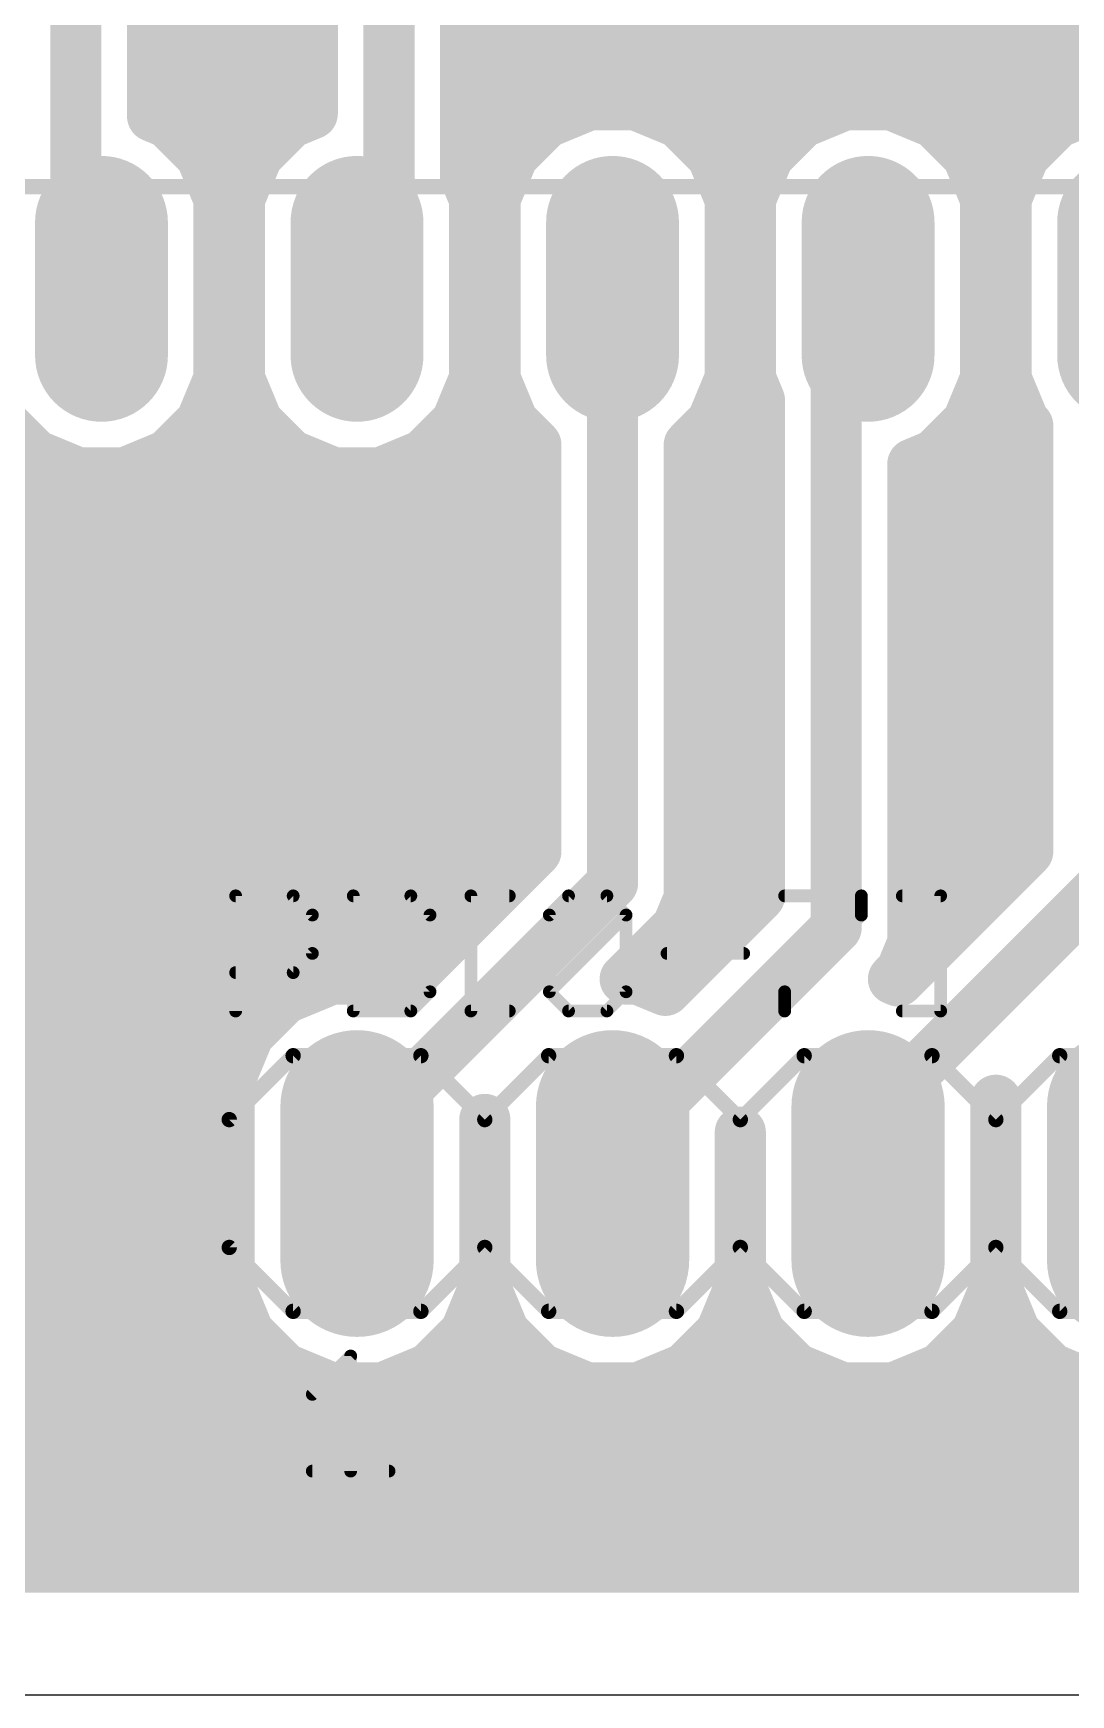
# Model space of a CAD drawing. Extents: x 40.6 to 122, y 26.7 to 70.8.
# Drawn here: x 83.14 to 93.45, y 27.94 to 44.45 of the extents above; entities that cross this region are included whole.
import ezdxf

# ---------------------------------------------------------------- set-up
doc = ezdxf.new("R2010")
doc.units = 0
for name, color, linetype in [('16', 175, 'CONTINUOUS'), ('17', 82, 'CONTINUOUS'), ('20', 7, 'CONTINUOUS'), ('21', 253, 'CONTINUOUS'), ('25', 253, 'CONTINUOUS'), ('51', 253, 'CONTINUOUS')]:
    doc.layers.add(name, color=color, linetype=linetype)

# ---------------------------------------------------------------- blocks, each defined once
blk = doc.blocks.new('LONGP100')
at = {"const_width": 1}
blk.add_lwpolyline([(-0.5, 0), (0.5, 0)], dxfattribs=at)
at = {"const_width": 0.5}
for points in [[(-0.5, 0.25, 1), (-0.5, -0.25)], [(0.5, -0.25, 1), (0.5, 0.25)]]:
    blk.add_lwpolyline(points, format="xyb", dxfattribs=at)
blk = doc.blocks.new('RECT')
blk.add_solid([(-0.5, -0.5), (0.5, -0.5), (-0.5, 0.5), (0.5, 0.5)])

msp = doc.modelspace()

# ---------------------------------------------------------------- linework, layer by layer
at = {"layer": '16', "const_width": 0.508}
for points in [[(86.6775, 49.784), (86.6775, 42.2275)], [(87.4395, 43.0174), (87.4395, 49.022)], [(83.566, 48.4505), (83.566, 42.2275)], [(84.328, 43.6246), (84.328, 47.3696)], [(85.9155, 47.4331), (85.9155, 43.6509)], [(84.328, 44.704), (85.9155, 44.704)], [(87.4395, 44.704), (105.029, 44.704)], [(84.328, 44.196), (85.9155, 44.196)], [(87.4395, 44.196), (105.029, 44.196)], [(84.328, 43.688), (85.9155, 43.688)], [(87.4395, 43.688), (88.545, 43.688)], [(88.6676, 43.7388), (88.2382, 43.5609)], [(89.1324, 43.7388), (88.6676, 43.7388)], [(89.5618, 43.5609), (89.1324, 43.7388)], [(89.255, 43.688), (91.085, 43.688)], [(91.2076, 43.7388), (90.7782, 43.5609)], [(91.6724, 43.7388), (91.2076, 43.7388)], [(92.1018, 43.5609), (91.6724, 43.7388)], [(91.795, 43.688), (93.625, 43.688)], [(93.7476, 43.7388), (93.3182, 43.5609)], [(84.4818, 43.5609), (84.328, 43.6246)], [(84.8105, 43.2322), (84.4818, 43.5609)], [(85.6982, 43.5609), (85.3695, 43.2322)], [(85.9155, 43.6509), (85.6982, 43.5609)], [(88.2382, 43.5609), (87.9095, 43.2322)], [(89.8905, 43.2322), (89.5618, 43.5609)], [(90.7782, 43.5609), (90.4495, 43.2322)], [(92.4305, 43.2322), (92.1018, 43.5609)], [(93.3182, 43.5609), (92.9895, 43.2322)], [(84.9884, 42.8028), (84.8105, 43.2322)], [(84.8322, 43.18), (85.3478, 43.18)], [(85.3695, 43.2322), (85.1916, 42.8028)], [(87.4395, 43.18), (87.8878, 43.18)], [(87.9095, 43.2322), (87.7316, 42.8028)], [(90.0684, 42.8028), (89.8905, 43.2322)], [(89.9122, 43.18), (90.4278, 43.18)], [(90.4495, 43.2322), (90.2716, 42.8028)], [(92.6084, 42.8028), (92.4305, 43.2322)], [(92.4522, 43.18), (92.9678, 43.18)], [(92.9895, 43.2322), (92.8116, 42.8028)], [(87.5284, 42.8028), (87.4395, 43.0174)], [(84.9884, 41.0172), (84.9884, 42.8028)], [(85.1916, 42.8028), (85.1916, 41.0172)], [(87.5284, 41.0172), (87.5284, 42.8028)], [(87.7316, 42.8028), (87.7316, 41.0172)], [(90.0684, 41.0172), (90.0684, 42.8028)], [(90.2716, 42.8028), (90.2716, 41.0172)], [(92.6084, 41.0172), (92.6084, 42.8028)], [(92.8116, 42.8028), (92.8116, 41.0172)], [(84.9884, 42.672), (85.1916, 42.672)], [(87.5284, 42.672), (87.7316, 42.672)], [(90.0684, 42.672), (90.2716, 42.672)], [(92.6084, 42.672), (92.8116, 42.672)], [(83.566, 42.2275), (83.82, 41.91)], [(86.6775, 42.2275), (86.36, 41.91)], [(84.9884, 42.164), (85.1916, 42.164)], [(87.5284, 42.164), (87.7316, 42.164)], [(90.0684, 42.164), (90.2716, 42.164)], [(92.6084, 42.164), (92.8116, 42.164)], [(88.9, 36.0045), (88.9, 41.91)], [(91.1225, 41.783), (91.44, 41.91)], [(91.1225, 35.56), (91.1225, 41.783)], [(84.9884, 41.656), (85.1916, 41.656)], [(87.5284, 41.656), (87.7316, 41.656)], [(90.0684, 41.656), (90.2716, 41.656)], [(92.6084, 41.656), (92.8116, 41.656)], [(84.9884, 41.148), (85.1916, 41.148)], [(87.5284, 41.148), (87.7316, 41.148)], [(90.0684, 41.148), (90.2716, 41.148)], [(92.6084, 41.148), (92.8116, 41.148)], [(84.8105, 40.5878), (84.9884, 41.0172)], [(85.1916, 41.0172), (85.3695, 40.5878)], [(87.3505, 40.5878), (87.5284, 41.0172)], [(87.7316, 41.0172), (87.9095, 40.5878)], [(89.8905, 40.5878), (90.0684, 41.0172)], [(90.2716, 41.0172), (90.3605, 40.8026)], [(92.4305, 40.5878), (92.6084, 41.0172)], [(92.8116, 41.0172), (92.9895, 40.5878)], [(90.3605, 40.8026), (90.3605, 35.8756)], [(82.8295, 40.5878), (83.1582, 40.2591)], [(84.4818, 40.2591), (84.8105, 40.5878)], [(84.8322, 40.64), (85.3478, 40.64)], [(85.3695, 40.5878), (85.6982, 40.2591)], [(87.0218, 40.2591), (87.3505, 40.5878)], [(87.3722, 40.64), (87.8878, 40.64)], [(87.9095, 40.5878), (88.138, 40.3592)], [(89.662, 40.3592), (89.8905, 40.5878)], [(89.9122, 40.64), (90.3605, 40.64)], [(92.1018, 40.2591), (92.4305, 40.5878)], [(92.4522, 40.64), (92.9678, 40.64)], [(92.9895, 40.5878), (93.0275, 40.5497)], [(93.0275, 40.5497), (93.0275, 36.3201)], [(83.1582, 40.2591), (83.5876, 40.0812)], [(84.0524, 40.0812), (84.4818, 40.2591)], [(85.6982, 40.2591), (86.1276, 40.0812)], [(86.5924, 40.0812), (87.0218, 40.2591)], [(88.138, 40.3592), (88.138, 36.3201)], [(89.662, 35.8529), (89.662, 40.3592)], [(91.8845, 40.169), (92.1018, 40.2591)], [(81.6214, 40.132), (83.4649, 40.132)], [(83.5876, 40.0812), (84.0524, 40.0812)], [(84.175, 40.132), (86.0049, 40.132)], [(86.1276, 40.0812), (86.5924, 40.0812)], [(86.7151, 40.132), (88.138, 40.132)], [(89.662, 40.132), (90.3605, 40.132)], [(91.8845, 35.4084), (91.8845, 40.169)], [(91.8845, 40.132), (93.0275, 40.132)], [(76.962, 39.624), (88.138, 39.624)], [(89.662, 39.624), (90.3605, 39.624)], [(91.8845, 39.624), (93.0275, 39.624)], [(76.962, 39.116), (88.138, 39.116)], [(89.662, 39.116), (90.3605, 39.116)], [(91.8845, 39.116), (93.0275, 39.116)], [(76.962, 38.608), (88.138, 38.608)], [(89.662, 38.608), (90.3605, 38.608)], [(91.8845, 38.608), (93.0275, 38.608)], [(76.962, 38.1), (88.138, 38.1)], [(89.662, 38.1), (90.3605, 38.1)], [(91.8845, 38.1), (93.0275, 38.1)], [(76.962, 37.592), (88.138, 37.592)], [(89.662, 37.592), (90.3605, 37.592)], [(91.8845, 37.592), (93.0275, 37.592)], [(76.962, 37.084), (88.138, 37.084)], [(89.662, 37.084), (90.3605, 37.084)], [(91.8845, 37.084), (93.0275, 37.084)], [(76.962, 36.576), (88.138, 36.576)], [(89.662, 36.576), (90.3605, 36.576)], [(91.8845, 36.576), (93.0275, 36.576)], [(88.138, 36.3201), (86.7945, 34.9766)], [(93.0275, 36.3201), (91.7398, 35.0324)], [(76.962, 36.068), (87.8859, 36.068)], [(86.233, 33.3375), (88.9, 36.0045)], [(89.662, 36.068), (90.3605, 36.068)], [(91.1225, 33.3375), (93.7895, 36.0045)], [(91.8845, 36.068), (92.7754, 36.068)], [(90.3605, 35.8756), (89.4243, 34.9395)], [(89.546, 35.5729), (89.662, 35.8529)], [(89.0251, 35.052), (89.546, 35.5729)], [(76.962, 35.56), (87.3779, 35.56)], [(88.9, 33.3375), (91.1225, 35.56)], [(89.5331, 35.56), (90.0449, 35.56)], [(91.7685, 35.1284), (91.8845, 35.4084)], [(91.8845, 35.56), (92.2674, 35.56)], [(81.28, 35.179), (86.233, 30.226)], [(91.6921, 35.052), (91.7685, 35.1284)], [(76.962, 35.052), (86.8699, 35.052)], [(86.1074, 35.052), (85.6406, 34.8587)], [(86.6126, 35.052), (86.1074, 35.052)], [(86.7945, 34.9766), (86.6126, 35.052)], [(89.1526, 35.052), (89.0251, 35.052)], [(89.0251, 35.052), (89.5369, 35.052)], [(89.4243, 34.9395), (89.1526, 35.052)], [(91.6926, 35.052), (91.6921, 35.052)], [(91.6921, 35.052), (91.7594, 35.052)], [(91.7398, 35.0324), (91.6926, 35.052)], [(85.6406, 34.8587), (85.2833, 34.5014)], [(76.962, 34.544), (85.326, 34.544)], [(85.2833, 34.5014), (85.09, 34.0346)], [(76.962, 34.036), (85.0906, 34.036)], [(85.09, 34.0346), (85.09, 32.0054)], [(92.71, 32.0054), (92.71, 33.8474)], [(92.71, 33.8474), (92.71, 33.8474)], [(92.71, 33.8474), (92.71, 32.0054)], [(87.63, 32.0054), (87.63, 33.6569)], [(87.63, 33.6569), (87.63, 33.6569)], [(87.63, 33.6569), (87.63, 32.0054)], [(76.962, 33.528), (85.09, 33.528)], [(87.63, 33.528), (87.63, 33.528)], [(90.17, 32.0054), (90.17, 33.5299)], [(90.17, 33.5299), (90.17, 33.5299)], [(90.17, 33.5299), (90.17, 32.0054)], [(90.17, 33.528), (90.17, 33.528)], [(92.71, 33.528), (92.71, 33.528)], [(86.233, 33.3375), (86.36, 33.02)], [(88.9, 33.3375), (88.9, 33.02)], [(91.1225, 33.3375), (91.44, 33.02)], [(76.962, 33.02), (85.09, 33.02)], [(87.63, 33.02), (87.63, 33.02)], [(90.17, 33.02), (90.17, 33.02)], [(92.71, 33.02), (92.71, 33.02)], [(76.962, 32.512), (85.09, 32.512)], [(87.63, 32.512), (87.63, 32.512)], [(90.17, 32.512), (90.17, 32.512)], [(92.71, 32.512), (92.71, 32.512)], [(76.867, 32.004), (85.0906, 32.004)], [(85.09, 32.0054), (85.2833, 31.5386)], [(87.4367, 31.5386), (87.63, 32.0054)], [(87.6294, 32.004), (87.6306, 32.004)], [(87.63, 32.0054), (87.8233, 31.5386)], [(89.9767, 31.5386), (90.17, 32.0054)], [(90.1694, 32.004), (90.1706, 32.004)], [(90.17, 32.0054), (90.3633, 31.5386)], [(92.5166, 31.5386), (92.71, 32.0054)], [(92.7094, 32.004), (92.7106, 32.004)], [(92.71, 32.0054), (92.9033, 31.5386)], [(76.3886, 31.496), (85.3259, 31.496)], [(85.2833, 31.5386), (85.6406, 31.1813)], [(87.0794, 31.1813), (87.4367, 31.5386)], [(87.3941, 31.496), (87.8659, 31.496)], [(87.8233, 31.5386), (88.1806, 31.1813)], [(89.6194, 31.1813), (89.9767, 31.5386)], [(89.934, 31.496), (90.4059, 31.496)], [(90.3633, 31.5386), (90.7206, 31.1813)], [(92.1594, 31.1813), (92.5166, 31.5386)], [(92.4741, 31.496), (92.9459, 31.496)], [(92.9033, 31.5386), (93.2606, 31.1813)], [(85.6406, 31.1813), (86.1074, 30.988)], [(86.6126, 30.988), (87.0794, 31.1813)], [(88.1806, 31.1813), (88.6474, 30.988)], [(89.1526, 30.988), (89.6194, 31.1813)], [(90.7206, 31.1813), (91.1874, 30.988)], [(91.6926, 30.988), (92.1594, 31.1813)], [(93.2606, 31.1813), (93.7274, 30.988)], [(75.8806, 30.988), (86.1074, 30.988)], [(86.1074, 30.988), (86.6126, 30.988)], [(86.6126, 30.988), (88.6474, 30.988)], [(88.6474, 30.988), (89.1526, 30.988)], [(89.1526, 30.988), (91.1874, 30.988)], [(91.1874, 30.988), (91.6926, 30.988)], [(91.6926, 30.988), (93.7274, 30.988)], [(75.3726, 30.48), (107.692, 30.48)], [(86.233, 30.226), (109.7915, 30.226)], [(69.6469, 29.972), (120.63, 29.972)], [(41.91, 29.464), (120.63, 29.464)], [(120.63, 29.21), (41.91, 29.21)]]:
    msp.add_lwpolyline(points, dxfattribs=at)
at = {"layer": '16', "const_width": 0.254}
for points in [[(84.328, 44.831, 1), (84.328, 44.577)], [(85.9155, 44.577, 1), (85.9155, 44.831)], [(87.4395, 44.831, 1), (87.4395, 44.577)], [(84.328, 44.323, 1), (84.328, 44.069)], [(85.9155, 44.069, 1), (85.9155, 44.323)], [(87.4395, 44.323, 1), (87.4395, 44.069)], [(84.328, 43.815, 1), (84.328, 43.561)], [(85.9155, 43.561, 1), (85.9155, 43.815)], [(87.4395, 43.815, 1), (87.4395, 43.561)], [(88.6676, 43.8658, 1), (88.6676, 43.6118)], [(88.545, 43.561, 1), (88.545, 43.815)], [(88.7162, 43.6215, 1), (88.619, 43.8561)], [(89.181, 43.8561, 1), (89.0838, 43.6215)], [(89.255, 43.815, 1), (89.255, 43.561)], [(89.1324, 43.6118, 1), (89.1324, 43.8658)], [(91.2076, 43.8658, 1), (91.2076, 43.6118)], [(91.085, 43.561, 1), (91.085, 43.815)], [(91.2562, 43.6215, 1), (91.159, 43.8561)], [(91.721, 43.8561, 1), (91.6238, 43.6215)], [(91.795, 43.815, 1), (91.795, 43.561)], [(91.6724, 43.6118, 1), (91.6724, 43.8658)], [(84.3766, 43.742, 1), (84.2794, 43.5073)], [(84.201, 43.6246, 1), (84.455, 43.6246)], [(84.5716, 43.6507, 1), (84.392, 43.4711)], [(84.4332, 43.4436, 1), (84.5304, 43.6783)], [(85.6496, 43.6783, 1), (85.7468, 43.4436)], [(85.788, 43.4711, 1), (85.6084, 43.6507)], [(85.7885, 43.6509, 1), (86.0425, 43.6509)], [(85.9641, 43.5336, 1), (85.8669, 43.7683)], [(88.1896, 43.6783, 1), (88.2868, 43.4436)], [(88.328, 43.4711, 1), (88.1484, 43.6507)], [(89.6516, 43.6507, 1), (89.472, 43.4711)], [(89.5132, 43.4436, 1), (89.6104, 43.6783)], [(90.7296, 43.6783, 1), (90.8268, 43.4436)], [(90.868, 43.4711, 1), (90.6884, 43.6507)], [(92.1916, 43.6507, 1), (92.012, 43.4711)], [(92.0532, 43.4436, 1), (92.1504, 43.6783)], [(93.2696, 43.6783, 1), (93.3668, 43.4436)], [(93.408, 43.4711, 1), (93.2284, 43.6507)], [(84.9279, 43.2808, 1), (84.6932, 43.1836)], [(84.8322, 43.307, 1), (84.8322, 43.053)], [(84.7207, 43.1424, 1), (84.9003, 43.322)], [(85.2797, 43.322, 1), (85.4593, 43.1424)], [(85.4868, 43.1836, 1), (85.2521, 43.2808)], [(85.3478, 43.053, 1), (85.3478, 43.307)], [(87.4395, 43.307, 1), (87.4395, 43.053)], [(87.8197, 43.322, 1), (87.9993, 43.1424)], [(88.0268, 43.1836, 1), (87.7921, 43.2808)], [(87.8878, 43.053, 1), (87.8878, 43.307)], [(90.0079, 43.2808, 1), (89.7732, 43.1836)], [(89.9122, 43.307, 1), (89.9122, 43.053)], [(89.8007, 43.1424, 1), (89.9803, 43.322)], [(90.3597, 43.322, 1), (90.5393, 43.1424)], [(90.5668, 43.1836, 1), (90.3321, 43.2808)], [(90.4278, 43.053, 1), (90.4278, 43.307)], [(92.5479, 43.2808, 1), (92.3132, 43.1836)], [(92.4522, 43.307, 1), (92.4522, 43.053)], [(92.3407, 43.1424, 1), (92.5203, 43.322)], [(92.8997, 43.322, 1), (93.0793, 43.1424)], [(93.1068, 43.1836, 1), (92.8721, 43.2808)], [(92.9678, 43.053, 1), (92.9678, 43.307)], [(87.5568, 43.066, 1), (87.3222, 42.9688)], [(87.3125, 43.0174, 1), (87.5665, 43.0174)], [(85.1154, 42.8028, 1), (84.8614, 42.8028)], [(84.8711, 42.7542, 1), (85.1057, 42.8514)], [(85.3186, 42.8028, 1), (85.0646, 42.8028)], [(85.0743, 42.8514, 1), (85.3089, 42.7542)], [(87.6554, 42.8028, 1), (87.4014, 42.8028)], [(87.4111, 42.7542, 1), (87.6457, 42.8514)], [(87.8586, 42.8028, 1), (87.6046, 42.8028)], [(87.6143, 42.8514, 1), (87.8489, 42.7542)], [(90.1954, 42.8028, 1), (89.9414, 42.8028)], [(89.9511, 42.7542, 1), (90.1857, 42.8514)], [(90.3986, 42.8028, 1), (90.1446, 42.8028)], [(90.1543, 42.8514, 1), (90.3889, 42.7542)], [(92.7354, 42.8028, 1), (92.4814, 42.8028)], [(92.4911, 42.7542, 1), (92.7257, 42.8514)], [(92.9386, 42.8028, 1), (92.6846, 42.8028)], [(92.6943, 42.8514, 1), (92.9289, 42.7542)], [(84.9884, 42.799, 1), (84.9884, 42.545)], [(85.1916, 42.545, 1), (85.1916, 42.799)], [(87.5284, 42.799, 1), (87.5284, 42.545)], [(87.7316, 42.545, 1), (87.7316, 42.799)], [(90.0684, 42.799, 1), (90.0684, 42.545)], [(90.2716, 42.545, 1), (90.2716, 42.799)], [(92.6084, 42.799, 1), (92.6084, 42.545)], [(92.8116, 42.545, 1), (92.8116, 42.799)], [(83.6652, 42.3068, 1), (83.4668, 42.1482)], [(86.7673, 42.1377, 1), (86.5877, 42.3173)], [(83.439, 42.2275, 1), (83.693, 42.2275)], [(84.9884, 42.291, 1), (84.9884, 42.037)], [(85.1916, 42.037, 1), (85.1916, 42.291)], [(86.5505, 42.2275, 1), (86.8045, 42.2275)], [(87.5284, 42.291, 1), (87.5284, 42.037)], [(87.7316, 42.037, 1), (87.7316, 42.291)], [(90.0684, 42.291, 1), (90.0684, 42.037)], [(90.2716, 42.037, 1), (90.2716, 42.291)], [(92.6084, 42.291, 1), (92.6084, 42.037)], [(92.8116, 42.037, 1), (92.8116, 42.291)], [(83.7208, 41.8307, 1), (83.9192, 41.9893)], [(86.2702, 41.9998, 1), (86.4498, 41.8202)], [(89.027, 41.91, 1), (88.773, 41.91)], [(91.4872, 41.7921, 1), (91.3928, 42.0279)], [(91.2495, 41.783, 1), (90.9955, 41.783)], [(91.0753, 41.9009, 1), (91.1697, 41.6651)], [(84.9884, 41.783, 1), (84.9884, 41.529)], [(85.1916, 41.529, 1), (85.1916, 41.783)], [(87.5284, 41.783, 1), (87.5284, 41.529)], [(87.7316, 41.529, 1), (87.7316, 41.783)], [(90.0684, 41.783, 1), (90.0684, 41.529)], [(90.2716, 41.529, 1), (90.2716, 41.783)], [(92.6084, 41.783, 1), (92.6084, 41.529)], [(92.8116, 41.529, 1), (92.8116, 41.783)], [(84.9884, 41.275, 1), (84.9884, 41.021)], [(85.1916, 41.021, 1), (85.1916, 41.275)], [(87.5284, 41.275, 1), (87.5284, 41.021)], [(87.7316, 41.021, 1), (87.7316, 41.275)], [(90.0684, 41.275, 1), (90.0684, 41.021)], [(90.2716, 41.021, 1), (90.2716, 41.275)], [(92.6084, 41.275, 1), (92.6084, 41.021)], [(92.8116, 41.021, 1), (92.8116, 41.275)], [(84.8614, 41.0172, 1), (85.1154, 41.0172)], [(85.1057, 40.9686, 1), (84.8711, 41.0658)], [(85.3089, 41.0658, 1), (85.0743, 40.9686)], [(85.0646, 41.0172, 1), (85.3186, 41.0172)], [(87.4014, 41.0172, 1), (87.6554, 41.0172)], [(87.6457, 40.9686, 1), (87.4111, 41.0658)], [(87.8489, 41.0658, 1), (87.6143, 40.9686)], [(87.6046, 41.0172, 1), (87.8586, 41.0172)], [(89.9414, 41.0172, 1), (90.1954, 41.0172)], [(90.1857, 40.9686, 1), (89.9511, 41.0658)], [(90.3889, 41.0658, 1), (90.1543, 40.9686)], [(90.1446, 41.0172, 1), (90.3986, 41.0172)], [(92.4814, 41.0172, 1), (92.7354, 41.0172)], [(92.7257, 40.9686, 1), (92.4911, 41.0658)], [(92.9289, 41.0658, 1), (92.6943, 40.9686)], [(92.6846, 41.0172, 1), (92.9386, 41.0172)], [(90.4875, 40.8026, 1), (90.2335, 40.8026)], [(90.2432, 40.754, 1), (90.4778, 40.8512)], [(84.8322, 40.767, 1), (84.8322, 40.513)], [(84.9003, 40.498, 1), (84.7207, 40.6776)], [(85.4593, 40.6776, 1), (85.2797, 40.498)], [(85.3478, 40.513, 1), (85.3478, 40.767)], [(87.3722, 40.767, 1), (87.3722, 40.513)], [(87.4403, 40.498, 1), (87.2607, 40.6776)], [(87.9993, 40.6776, 1), (87.8197, 40.498)], [(87.8878, 40.513, 1), (87.8878, 40.767)], [(89.9122, 40.767, 1), (89.9122, 40.513)], [(89.9803, 40.498, 1), (89.8007, 40.6776)], [(90.3605, 40.513, 1), (90.3605, 40.767)], [(92.4522, 40.767, 1), (92.4522, 40.513)], [(92.5203, 40.498, 1), (92.3407, 40.6776)], [(93.0793, 40.6776, 1), (92.8997, 40.498)], [(93.1545, 40.5497, 1), (92.9005, 40.5497)], [(92.9678, 40.513, 1), (92.9678, 40.767)], [(84.6932, 40.6364, 1), (84.9279, 40.5392)], [(85.2521, 40.5392, 1), (85.4868, 40.6364)], [(87.2332, 40.6364, 1), (87.4679, 40.5392)], [(87.7921, 40.5392, 1), (88.0268, 40.6364)], [(89.7732, 40.6364, 1), (90.0079, 40.5392)], [(92.3132, 40.6364, 1), (92.5479, 40.5392)], [(92.8721, 40.5392, 1), (93.1068, 40.6364)], [(92.9377, 40.4599, 1), (93.1173, 40.6395)], [(83.2068, 40.3764, 1), (83.1096, 40.1417)], [(83.0684, 40.1693, 1), (83.248, 40.3489)], [(84.392, 40.3489, 1), (84.5716, 40.1693)], [(84.5304, 40.1417, 1), (84.4332, 40.3764)], [(85.7468, 40.3764, 1), (85.6496, 40.1417)], [(85.6084, 40.1693, 1), (85.788, 40.3489)], [(86.932, 40.3489, 1), (87.1116, 40.1693)], [(87.0704, 40.1417, 1), (86.9732, 40.3764)], [(88.265, 40.3592, 1), (88.011, 40.3592)], [(88.0482, 40.2694, 1), (88.2278, 40.449)], [(89.789, 40.3592, 1), (89.535, 40.3592)], [(89.5722, 40.449, 1), (89.7518, 40.2694)], [(92.012, 40.3489, 1), (92.1916, 40.1693)], [(92.1504, 40.1417, 1), (92.0532, 40.3764)], [(83.5876, 40.2082, 1), (83.5876, 39.9542)], [(83.4649, 40.005, 1), (83.4649, 40.259)], [(83.539, 39.9639, 1), (83.6362, 40.1985)], [(84.0038, 40.1985, 1), (84.101, 39.9639)], [(84.175, 40.259, 1), (84.175, 40.005)], [(84.0524, 39.9542, 1), (84.0524, 40.2082)], [(86.1276, 40.2082, 1), (86.1276, 39.9542)], [(86.0049, 40.005, 1), (86.0049, 40.259)], [(86.079, 39.9639, 1), (86.1762, 40.1985)], [(86.5438, 40.1985, 1), (86.641, 39.9639)], [(86.7151, 40.259, 1), (86.7151, 40.005)], [(86.5924, 39.9542, 1), (86.5924, 40.2082)], [(88.138, 40.005, 1), (88.138, 40.259)], [(89.662, 40.259, 1), (89.662, 40.005)], [(90.3605, 40.005, 1), (90.3605, 40.259)], [(92.0115, 40.169, 1), (91.7575, 40.169)], [(91.8359, 40.2864, 1), (91.9331, 40.0517)], [(91.8845, 40.259, 1), (91.8845, 40.005)], [(93.0275, 40.005, 1), (93.0275, 40.259)], [(88.138, 39.497, 1), (88.138, 39.751)], [(89.662, 39.751, 1), (89.662, 39.497)], [(90.3605, 39.497, 1), (90.3605, 39.751)], [(91.8845, 39.751, 1), (91.8845, 39.497)], [(93.0275, 39.497, 1), (93.0275, 39.751)], [(88.138, 38.989, 1), (88.138, 39.243)], [(89.662, 39.243, 1), (89.662, 38.989)], [(90.3605, 38.989, 1), (90.3605, 39.243)], [(91.8845, 39.243, 1), (91.8845, 38.989)], [(93.0275, 38.989, 1), (93.0275, 39.243)], [(88.138, 38.481, 1), (88.138, 38.735)], [(89.662, 38.735, 1), (89.662, 38.481)], [(90.3605, 38.481, 1), (90.3605, 38.735)], [(91.8845, 38.735, 1), (91.8845, 38.481)], [(93.0275, 38.481, 1), (93.0275, 38.735)], [(88.138, 37.973, 1), (88.138, 38.227)], [(89.662, 38.227, 1), (89.662, 37.973)], [(90.3605, 37.973, 1), (90.3605, 38.227)], [(91.8845, 38.227, 1), (91.8845, 37.973)], [(93.0275, 37.973, 1), (93.0275, 38.227)], [(88.138, 37.465, 1), (88.138, 37.719)], [(89.662, 37.719, 1), (89.662, 37.465)], [(90.3605, 37.465, 1), (90.3605, 37.719)], [(91.8845, 37.719, 1), (91.8845, 37.465)], [(93.0275, 37.465, 1), (93.0275, 37.719)], [(88.138, 36.957, 1), (88.138, 37.211)], [(89.662, 37.211, 1), (89.662, 36.957)], [(90.3605, 36.957, 1), (90.3605, 37.211)], [(91.8845, 37.211, 1), (91.8845, 36.957)], [(93.0275, 36.957, 1), (93.0275, 37.211)], [(88.138, 36.449, 1), (88.138, 36.703)], [(89.662, 36.703, 1), (89.662, 36.449)], [(90.3605, 36.449, 1), (90.3605, 36.703)], [(91.8845, 36.703, 1), (91.8845, 36.449)], [(93.0275, 36.449, 1), (93.0275, 36.703)], [(88.2278, 36.2303, 1), (88.0482, 36.4099)], [(93.1173, 36.2303, 1), (92.9377, 36.4099)], [(88.011, 36.3201, 1), (88.265, 36.3201)], [(92.9005, 36.3201, 1), (93.1545, 36.3201)], [(87.8859, 35.941, 1), (87.8859, 36.195)], [(88.9898, 35.9147, 1), (88.8102, 36.0943)], [(89.662, 36.195, 1), (89.662, 35.941)], [(90.3605, 35.941, 1), (90.3605, 36.195)], [(91.8845, 36.195, 1), (91.8845, 35.941)], [(92.7754, 35.941, 1), (92.7754, 36.195)], [(88.773, 36.0045, 1), (89.027, 36.0045)], [(89.7793, 35.8043, 1), (89.5447, 35.9015)], [(90.2335, 35.8756, 1), (90.4875, 35.8756)], [(90.4503, 35.7858, 1), (90.2707, 35.9654)], [(89.6358, 35.4831, 1), (89.4562, 35.6627)], [(89.535, 35.8529, 1), (89.789, 35.8529)], [(87.3779, 35.433, 1), (87.3779, 35.687)], [(89.5331, 35.687, 1), (89.5331, 35.433)], [(89.4287, 35.6215, 1), (89.6633, 35.5243)], [(90.0449, 35.433, 1), (90.0449, 35.687)], [(90.9955, 35.56, 1), (91.2495, 35.56)], [(91.2123, 35.4702, 1), (91.0327, 35.6498)], [(91.8845, 35.687, 1), (91.8845, 35.433)], [(92.0018, 35.3598, 1), (91.7672, 35.457)], [(92.2674, 35.433, 1), (92.2674, 35.687)], [(91.7575, 35.4084, 1), (92.0115, 35.4084)], [(91.8583, 35.0386, 1), (91.6787, 35.2182)], [(86.1074, 35.179, 1), (86.1074, 34.925)], [(86.156, 34.9347, 1), (86.0588, 35.1693)], [(86.6612, 35.1693, 1), (86.564, 34.9347)], [(86.6126, 34.925, 1), (86.6126, 35.179)], [(86.7047, 35.0664, 1), (86.8843, 34.8868)], [(86.7459, 34.8593, 1), (86.8431, 35.094)], [(86.8699, 34.925, 1), (86.8699, 35.179)], [(89.0251, 35.179, 1), (89.0251, 34.925)], [(89.0251, 35.179, 1), (89.0251, 34.925)], [(88.9353, 35.1418, 1), (89.1149, 34.9622)], [(89.2012, 35.1693, 1), (89.104, 34.9347)], [(89.1526, 34.925, 1), (89.1526, 35.179)], [(89.3757, 34.8221, 1), (89.4729, 35.0568)], [(89.5369, 34.925, 1), (89.5369, 35.179)], [(91.6921, 35.179, 1), (91.6921, 34.925)], [(91.6921, 35.179, 1), (91.6921, 34.925)], [(91.6023, 35.1418, 1), (91.7819, 34.9622)], [(91.7412, 35.1693, 1), (91.644, 34.9347)], [(91.65, 35.1222, 1), (91.8296, 34.9426)], [(91.6512, 35.177, 1), (91.8858, 35.0798)], [(91.6912, 34.9151, 1), (91.7884, 35.1498)], [(91.6926, 34.925, 1), (91.6926, 35.179)], [(91.7594, 34.925, 1), (91.7594, 35.179)], [(85.592, 34.976, 1), (85.6892, 34.7413)], [(85.7304, 34.7688, 1), (85.5508, 34.9485)], [(89.3345, 35.0293, 1), (89.5141, 34.8496)], [(85.1935, 34.5912, 1), (85.3731, 34.4116)], [(85.4007, 34.4528, 1), (85.166, 34.55)], [(85.326, 34.417, 1), (85.326, 34.671)], [(85.217, 34.0346, 1), (84.963, 34.0346)], [(84.9727, 34.0832, 1), (85.2073, 33.986)], [(85.0906, 33.909, 1), (85.0906, 34.163)], [(92.837, 33.8474, 1), (92.583, 33.8474)], [(92.837, 33.8474, 1), (92.583, 33.8474)], [(92.5964, 33.9042, 1), (92.8236, 33.7906)], [(92.8236, 33.7906, 1), (92.5964, 33.9042)], [(87.757, 33.6569, 1), (87.503, 33.6569)], [(87.757, 33.6569, 1), (87.503, 33.6569)], [(87.7436, 33.6001, 1), (87.5164, 33.7137)], [(85.09, 33.401, 1), (85.09, 33.655)], [(87.5164, 33.7137, 1), (87.7436, 33.6001)], [(87.63, 33.655, 1), (87.63, 33.401)], [(87.63, 33.401, 1), (87.63, 33.655)], [(90.297, 33.5299, 1), (90.043, 33.5299)], [(90.297, 33.5299, 1), (90.043, 33.5299)], [(90.17, 33.655, 1), (90.17, 33.401)], [(90.0564, 33.5867, 1), (90.2836, 33.4731)], [(90.2836, 33.4731, 1), (90.0564, 33.5867)], [(90.17, 33.401, 1), (90.17, 33.655)], [(92.71, 33.655, 1), (92.71, 33.401)], [(92.71, 33.401, 1), (92.71, 33.655)], [(86.3509, 33.3847, 1), (86.1151, 33.2903)], [(86.1432, 33.4273, 1), (86.3228, 33.2477)], [(89.027, 33.3375, 1), (88.773, 33.3375)], [(88.8102, 33.4273, 1), (88.9898, 33.2477)], [(91.2123, 33.4273, 1), (91.0327, 33.2477)], [(91.0327, 33.4273, 1), (91.2123, 33.2477)], [(85.09, 32.893, 1), (85.09, 33.147)], [(86.2421, 32.9728, 1), (86.4779, 33.0672)], [(87.63, 33.147, 1), (87.63, 32.893)], [(87.63, 32.893, 1), (87.63, 33.147)], [(90.17, 33.147, 1), (90.17, 32.893)], [(90.17, 32.893, 1), (90.17, 33.147)], [(91.3502, 32.9302, 1), (91.5298, 33.1098)], [(92.71, 33.147, 1), (92.71, 32.893)], [(92.71, 32.893, 1), (92.71, 33.147)], [(88.773, 33.02, 1), (89.027, 33.02)], [(85.09, 32.385, 1), (85.09, 32.639)], [(87.63, 32.639, 1), (87.63, 32.385)], [(87.63, 32.385, 1), (87.63, 32.639)], [(90.17, 32.639, 1), (90.17, 32.385)], [(90.17, 32.385, 1), (90.17, 32.639)], [(92.71, 32.639, 1), (92.71, 32.385)], [(92.71, 32.385, 1), (92.71, 32.639)], [(85.2073, 32.054, 1), (84.9727, 31.9568)], [(85.0906, 31.877, 1), (85.0906, 32.131)], [(87.6294, 32.131, 1), (87.6294, 31.877)], [(87.7473, 32.054, 1), (87.5127, 31.9568)], [(87.7473, 31.9568, 1), (87.5127, 32.054)], [(87.6306, 31.877, 1), (87.6306, 32.131)], [(90.1694, 32.131, 1), (90.1694, 31.877)], [(90.2873, 32.054, 1), (90.0527, 31.9568)], [(90.2873, 31.9568, 1), (90.0527, 32.054)], [(90.1706, 31.877, 1), (90.1706, 32.131)], [(92.7094, 32.131, 1), (92.7094, 31.877)], [(92.8273, 32.054, 1), (92.5927, 31.9568)], [(92.8273, 31.9568, 1), (92.5927, 32.054)], [(92.7106, 31.877, 1), (92.7106, 32.131)], [(84.963, 32.0054, 1), (85.217, 32.0054)], [(87.503, 32.0054, 1), (87.757, 32.0054)], [(87.503, 32.0054, 1), (87.757, 32.0054)], [(90.043, 32.0054, 1), (90.297, 32.0054)], [(90.043, 32.0054, 1), (90.297, 32.0054)], [(92.583, 32.0054, 1), (92.837, 32.0054)], [(92.583, 32.0054, 1), (92.837, 32.0054)], [(85.3731, 31.6284, 1), (85.1935, 31.4488)], [(85.166, 31.49, 1), (85.4007, 31.5872)], [(85.3259, 31.369, 1), (85.3259, 31.623)], [(87.3941, 31.623, 1), (87.3941, 31.369)], [(87.3193, 31.5872, 1), (87.554, 31.49)], [(87.5265, 31.4488, 1), (87.3468, 31.6284)], [(87.9131, 31.6284, 1), (87.7335, 31.4488)], [(87.706, 31.49, 1), (87.9407, 31.5872)], [(87.8659, 31.369, 1), (87.8659, 31.623)], [(89.934, 31.623, 1), (89.934, 31.369)], [(89.8593, 31.5872, 1), (90.094, 31.49)], [(90.0665, 31.4488, 1), (89.8868, 31.6284)], [(90.4531, 31.6284, 1), (90.2735, 31.4488)], [(90.246, 31.49, 1), (90.4807, 31.5872)], [(90.4059, 31.369, 1), (90.4059, 31.623)], [(92.4741, 31.623, 1), (92.4741, 31.369)], [(92.3993, 31.5872, 1), (92.634, 31.49)], [(92.6065, 31.4488, 1), (92.4268, 31.6284)], [(92.9931, 31.6284, 1), (92.8135, 31.4488)], [(92.786, 31.49, 1), (93.0207, 31.5872)], [(92.9459, 31.369, 1), (92.9459, 31.623)], [(85.6892, 31.2987, 1), (85.592, 31.064)], [(85.5508, 31.0915, 1), (85.7304, 31.2711)], [(86.9896, 31.2711, 1), (87.1692, 31.0915)], [(87.128, 31.064, 1), (87.0308, 31.2987)], [(88.2292, 31.2987, 1), (88.132, 31.064)], [(88.0908, 31.0915, 1), (88.2704, 31.2711)], [(89.5296, 31.2711, 1), (89.7092, 31.0915)], [(89.668, 31.064, 1), (89.5708, 31.2987)], [(90.7692, 31.2987, 1), (90.672, 31.064)], [(90.6308, 31.0915, 1), (90.8104, 31.2711)], [(92.0696, 31.2711, 1), (92.2492, 31.0915)], [(92.208, 31.064, 1), (92.1108, 31.2987)], [(93.3092, 31.2987, 1), (93.212, 31.064)], [(93.1708, 31.0915, 1), (93.3504, 31.2711)], [(86.1074, 31.115, 1), (86.1074, 30.861)], [(86.0588, 30.8707, 1), (86.156, 31.1053)], [(86.1074, 30.861, 1), (86.1074, 31.115)], [(86.6126, 31.115, 1), (86.6126, 30.861)], [(86.564, 31.1053, 1), (86.6612, 30.8707)], [(86.6126, 30.861, 1), (86.6126, 31.115)], [(88.6474, 31.115, 1), (88.6474, 30.861)], [(88.5988, 30.8707, 1), (88.696, 31.1053)], [(88.6474, 30.861, 1), (88.6474, 31.115)], [(89.1526, 31.115, 1), (89.1526, 30.861)], [(89.104, 31.1053, 1), (89.2012, 30.8707)], [(89.1526, 30.861, 1), (89.1526, 31.115)], [(91.1874, 31.115, 1), (91.1874, 30.861)], [(91.1388, 30.8707, 1), (91.236, 31.1053)], [(91.1874, 30.861, 1), (91.1874, 31.115)], [(91.6926, 31.115, 1), (91.6926, 30.861)], [(91.644, 31.1053, 1), (91.7412, 30.8707)], [(91.6926, 30.861, 1), (91.6926, 31.115)], [(86.233, 30.353, 1), (86.233, 30.099)], [(86.1432, 30.1362, 1), (86.3228, 30.3158)]]:
    msp.add_lwpolyline(points, format="xyb", dxfattribs=at)
at = {"layer": '20'}
msp.add_line((40.64, 27.94), (121.9, 27.94), dxfattribs=at)
at = {"layer": '21'}
for points, const_width in [([(53.594, 42.926), (106.426, 42.926)], 0.1524), ([(85.725, 34.29), (85.09, 33.655)], 0.1524), ([(85.725, 34.29), (86.995, 34.29)], 0.1524), ([(86.995, 34.29), (87.63, 33.655)], 0.1524), ([(87.63, 33.655), (88.265, 34.29)], 0.1524), ([(88.265, 34.29), (89.535, 34.29)], 0.1524), ([(89.535, 34.29), (90.17, 33.655)], 0.1524), ([(90.17, 33.655), (90.805, 34.29)], 0.1524), ([(90.805, 34.29), (92.075, 34.29)], 0.1524), ([(92.075, 34.29), (92.71, 33.655)], 0.1524), ([(93.345, 34.29), (92.71, 33.655)], 0.1524), ([(93.345, 34.29), (94.615, 34.29)], 0.1524), ([(85.09, 33.655), (85.09, 32.385)], 0.1524), ([(85.09, 32.385), (85.725, 31.75)], 0.1524), ([(87.63, 32.385), (86.995, 31.75)], 0.1524), ([(88.265, 31.75), (87.63, 32.385)], 0.1524), ([(90.17, 32.385), (89.535, 31.75)], 0.1524), ([(90.805, 31.75), (90.17, 32.385)], 0.1524), ([(92.71, 32.385), (92.075, 31.75)], 0.1524), ([(92.71, 32.385), (93.345, 31.75)], 0.1524), ([(86.995, 31.75), (85.725, 31.75)], 0.1524), ([(89.535, 31.75), (88.265, 31.75)], 0.1524), ([(92.075, 31.75), (90.805, 31.75)], 0.1524), ([(94.615, 31.75), (93.345, 31.75)], 0.1524), ([(85.9155, 30.9252), (86.2968, 31.3065)], 0.127), ([(86.2968, 31.3065), (86.2968, 30.1625)], 0.127), ([(85.9155, 30.1625), (86.6782, 30.1625)], 0.127)]:
    msp.add_lwpolyline(points, dxfattribs=dict(at, const_width=const_width))
for points, const_width in [([(85.725, 34.3281, 1), (85.725, 34.2519)], 0.0762), ([(85.7519, 34.2631, 1), (85.6981, 34.3169)], 0.0762), ([(87.0219, 34.3169, 1), (86.9681, 34.2631)], 0.0762), ([(86.995, 34.2519, 1), (86.995, 34.3281)], 0.0762), ([(88.265, 34.3281, 1), (88.265, 34.2519)], 0.0762), ([(88.2919, 34.2631, 1), (88.2381, 34.3169)], 0.0762), ([(89.5619, 34.3169, 1), (89.5081, 34.2631)], 0.0762), ([(89.535, 34.2519, 1), (89.535, 34.3281)], 0.0762), ([(90.805, 34.3281, 1), (90.805, 34.2519)], 0.0762), ([(90.8319, 34.2631, 1), (90.7781, 34.3169)], 0.0762), ([(92.1019, 34.3169, 1), (92.0481, 34.2631)], 0.0762), ([(92.075, 34.2519, 1), (92.075, 34.3281)], 0.0762), ([(93.345, 34.3281, 1), (93.345, 34.2519)], 0.0762), ([(93.3719, 34.2631, 1), (93.3181, 34.3169)], 0.0762), ([(85.1281, 33.655, 1), (85.0519, 33.655)], 0.0762), ([(85.0631, 33.6819, 1), (85.1169, 33.6281)], 0.0762), ([(87.6031, 33.6819, 1), (87.6569, 33.6281)], 0.0762), ([(87.6031, 33.6281, 1), (87.6569, 33.6819)], 0.0762), ([(90.1431, 33.6819, 1), (90.1969, 33.6281)], 0.0762), ([(90.1431, 33.6281, 1), (90.1969, 33.6819)], 0.0762), ([(92.6831, 33.6819, 1), (92.7369, 33.6281)], 0.0762), ([(92.6831, 33.6281, 1), (92.7369, 33.6819)], 0.0762), ([(85.0519, 32.385, 1), (85.1281, 32.385)], 0.0762), ([(85.1169, 32.4119, 1), (85.0631, 32.3581)], 0.0762), ([(87.6569, 32.4119, 1), (87.6031, 32.3581)], 0.0762), ([(87.6569, 32.3581, 1), (87.6031, 32.4119)], 0.0762), ([(90.1969, 32.4119, 1), (90.1431, 32.3581)], 0.0762), ([(90.1969, 32.3581, 1), (90.1431, 32.4119)], 0.0762), ([(92.7369, 32.4119, 1), (92.6831, 32.3581)], 0.0762), ([(92.7369, 32.3581, 1), (92.6831, 32.4119)], 0.0762), ([(85.725, 31.7881, 1), (85.725, 31.7119)], 0.0762), ([(85.6981, 31.7231, 1), (85.7519, 31.7769)], 0.0762), ([(86.9681, 31.7769, 1), (87.0219, 31.7231)], 0.0762), ([(86.995, 31.7119, 1), (86.995, 31.7881)], 0.0762), ([(88.265, 31.7881, 1), (88.265, 31.7119)], 0.0762), ([(88.2381, 31.7231, 1), (88.2919, 31.7769)], 0.0762), ([(89.5081, 31.7769, 1), (89.5619, 31.7231)], 0.0762), ([(89.535, 31.7119, 1), (89.535, 31.7881)], 0.0762), ([(90.805, 31.7881, 1), (90.805, 31.7119)], 0.0762), ([(90.7781, 31.7231, 1), (90.8319, 31.7769)], 0.0762), ([(92.0481, 31.7769, 1), (92.1019, 31.7231)], 0.0762), ([(92.075, 31.7119, 1), (92.075, 31.7881)], 0.0762), ([(93.345, 31.7881, 1), (93.345, 31.7119)], 0.0762), ([(93.3181, 31.7231, 1), (93.3719, 31.7769)], 0.0762), ([(86.3286, 31.3065, 1), (86.2651, 31.3065)], 0.0635), ([(86.3193, 31.284, 1), (86.2744, 31.3289)], 0.0635), ([(85.893, 30.9476, 1), (85.938, 30.9027)], 0.0635), ([(85.9155, 30.1943, 1), (85.9155, 30.1308)], 0.0635), ([(86.6782, 30.1308, 1), (86.6782, 30.1943)], 0.0635), ([(86.2651, 30.1625, 1), (86.3286, 30.1625)], 0.0635)]:
    msp.add_lwpolyline(points, format="xyb", dxfattribs=dict(at, const_width=const_width))
at = {"layer": '25', "const_width": 0.127}
for points in [[(85.1535, 34.7345), (85.1535, 35.8785)], [(85.1535, 35.8785), (85.7255, 35.8785)], [(85.7255, 35.8785), (85.9162, 35.6878)], [(86.3229, 35.8785), (86.3229, 34.7345)], [(86.8949, 35.8785), (86.3229, 35.8785)], [(87.0855, 35.6878), (86.8949, 35.8785)], [(87.4923, 34.7345), (87.4923, 35.8785)], [(87.4923, 35.8785), (87.8736, 35.8785)], [(88.2719, 35.6878), (88.4626, 35.8785)], [(88.4626, 35.8785), (88.8439, 35.8785)], [(88.8439, 35.8785), (89.0345, 35.6878)], [(90.6107, 35.8785), (91.3733, 35.8785)], [(91.3733, 35.8785), (91.3733, 35.6878)], [(92.1614, 35.8785), (91.7801, 35.8785)], [(92.1614, 34.7345), (92.1614, 35.8785)], [(85.9162, 35.6878), (85.9162, 35.3065)], [(87.0855, 34.9252), (87.0855, 35.6878)], [(88.2719, 34.9252), (88.2719, 35.6878)], [(88.2719, 34.9252), (89.0345, 35.6878)], [(89.0345, 35.6878), (89.0345, 34.9252)], [(91.3733, 35.6878), (90.6107, 34.9252)], [(85.9162, 35.3065), (85.7255, 35.1158)], [(89.4413, 35.3065), (90.2039, 35.3065)], [(85.7255, 35.1158), (85.1535, 35.1158)], [(86.8949, 34.7345), (87.0855, 34.9252)], [(88.4626, 34.7345), (88.2719, 34.9252)], [(89.0345, 34.9252), (88.8439, 34.7345)], [(90.6107, 34.9252), (90.6107, 34.7345)], [(86.3229, 34.7345), (86.8949, 34.7345)], [(87.8736, 34.7345), (87.4923, 34.7345)], [(88.8439, 34.7345), (88.4626, 34.7345)], [(91.7801, 34.7345), (92.1614, 34.7345)]]:
    msp.add_lwpolyline(points, dxfattribs=at)
at = {"layer": '25', "const_width": 0.0635}
for points in [[(85.1853, 35.8785, 1), (85.1218, 35.8785)], [(85.1535, 35.9102, 1), (85.1535, 35.8467)], [(85.7479, 35.9009, 1), (85.703, 35.856)], [(85.7255, 35.8467, 1), (85.7255, 35.9102)], [(86.3546, 35.8785, 1), (86.2911, 35.8785)], [(86.3229, 35.9102, 1), (86.3229, 35.8467)], [(86.9173, 35.9009, 1), (86.8724, 35.856)], [(86.8949, 35.8467, 1), (86.8949, 35.9102)], [(87.524, 35.8785, 1), (87.4605, 35.8785)], [(87.4923, 35.9102, 1), (87.4923, 35.8467)], [(87.8736, 35.8467, 1), (87.8736, 35.9102)], [(88.4626, 35.9102, 1), (88.4626, 35.8467)], [(88.485, 35.856, 1), (88.4401, 35.9009)], [(88.8663, 35.9009, 1), (88.8214, 35.856)], [(88.8439, 35.8467, 1), (88.8439, 35.9102)], [(90.6107, 35.9102, 1), (90.6107, 35.8467)], [(91.4051, 35.8785, 1), (91.3416, 35.8785)], [(91.3733, 35.8467, 1), (91.3733, 35.9102)], [(91.7801, 35.9102, 1), (91.7801, 35.8467)], [(92.1932, 35.8785, 1), (92.1297, 35.8785)], [(92.1614, 35.8467, 1), (92.1614, 35.9102)], [(85.9479, 35.6878, 1), (85.8844, 35.6878)], [(85.8937, 35.6654, 1), (85.9386, 35.7103)], [(87.1173, 35.6878, 1), (87.0538, 35.6878)], [(87.0631, 35.6654, 1), (87.108, 35.7103)], [(88.3036, 35.6878, 1), (88.2401, 35.6878)], [(88.2494, 35.7103, 1), (88.2943, 35.6654)], [(89.0663, 35.6878, 1), (89.0028, 35.6878)], [(89.057, 35.6654, 1), (89.0121, 35.7103)], [(89.0121, 35.6654, 1), (89.057, 35.7103)], [(91.3416, 35.6878, 1), (91.4051, 35.6878)], [(91.3958, 35.6654, 1), (91.3509, 35.7103)], [(85.8844, 35.3065, 1), (85.9479, 35.3065)], [(85.9386, 35.284, 1), (85.8937, 35.3289)], [(89.4413, 35.3382, 1), (89.4413, 35.2747)], [(90.2039, 35.2747, 1), (90.2039, 35.3382)], [(85.1535, 35.1476, 1), (85.1535, 35.0841)], [(85.703, 35.1383, 1), (85.7479, 35.0934)], [(85.7255, 35.0841, 1), (85.7255, 35.1476)], [(87.0538, 34.9252, 1), (87.1173, 34.9252)], [(87.108, 34.9027, 1), (87.0631, 34.9476)], [(88.2401, 34.9252, 1), (88.3036, 34.9252)], [(88.2943, 34.9476, 1), (88.2494, 34.9027)], [(88.2494, 34.9476, 1), (88.2943, 34.9027)], [(89.0028, 34.9252, 1), (89.0663, 34.9252)], [(89.057, 34.9027, 1), (89.0121, 34.9476)], [(90.6424, 34.9252, 1), (90.5789, 34.9252)], [(90.5882, 34.9476, 1), (90.6331, 34.9027)], [(85.1218, 34.7345, 1), (85.1853, 34.7345)], [(86.2911, 34.7345, 1), (86.3546, 34.7345)], [(86.3229, 34.7663, 1), (86.3229, 34.7028)], [(86.8724, 34.757, 1), (86.9173, 34.712)], [(86.8949, 34.7028, 1), (86.8949, 34.7663)], [(87.4605, 34.7345, 1), (87.524, 34.7345)], [(87.4923, 34.7663, 1), (87.4923, 34.7028)], [(87.8736, 34.7028, 1), (87.8736, 34.7663)], [(88.4626, 34.7663, 1), (88.4626, 34.7028)], [(88.4401, 34.712, 1), (88.485, 34.757)], [(88.8214, 34.757, 1), (88.8663, 34.712)], [(88.8439, 34.7028, 1), (88.8439, 34.7663)], [(90.5789, 34.7345, 1), (90.6424, 34.7345)], [(91.7801, 34.7663, 1), (91.7801, 34.7028)], [(92.1297, 34.7345, 1), (92.1932, 34.7345)], [(92.1614, 34.7028, 1), (92.1614, 34.7663)]]:
    msp.add_lwpolyline(points, format="xyb", dxfattribs=at)

# ---------------------------------------------------------------- block references
at = {"layer": '17', "rotation": 90}
for p, xscale, yscale in [((83.82, 41.91), 1.3208, 1.3208), ((83.82, 41.91), 1.3208, 1.3208), ((86.36, 41.91), 1.3208, 1.3208), ((86.36, 41.91), 1.3208, 1.3208), ((88.9, 41.91), 1.3208, 1.3208), ((88.9, 41.91), 1.3208, 1.3208), ((91.44, 41.91), 1.3208, 1.3208), ((91.44, 41.91), 1.3208, 1.3208), ((93.98, 41.91), 1.3208, 1.3208), ((93.98, 41.91), 1.3208, 1.3208), ((86.36, 33.02), 1.524, 1.524), ((86.36, 33.02), 1.524, 1.524), ((88.9, 33.02), 1.524, 1.524), ((88.9, 33.02), 1.524, 1.524), ((91.44, 33.02), 1.524, 1.524), ((91.44, 33.02), 1.524, 1.524), ((93.98, 33.02), 1.524, 1.524), ((93.98, 33.02), 1.524, 1.524)]:
    msp.add_blockref('LONGP100', p, dxfattribs=dict(at, xscale=xscale, yscale=yscale))
at = {"layer": '51', "xscale": 0.508, "yscale": 0.508}
for p in [(86.36, 33.02), (88.9, 33.02), (91.44, 33.02)]:
    msp.add_blockref('RECT', p, dxfattribs=at)

doc.saveas('drawing.dxf')
